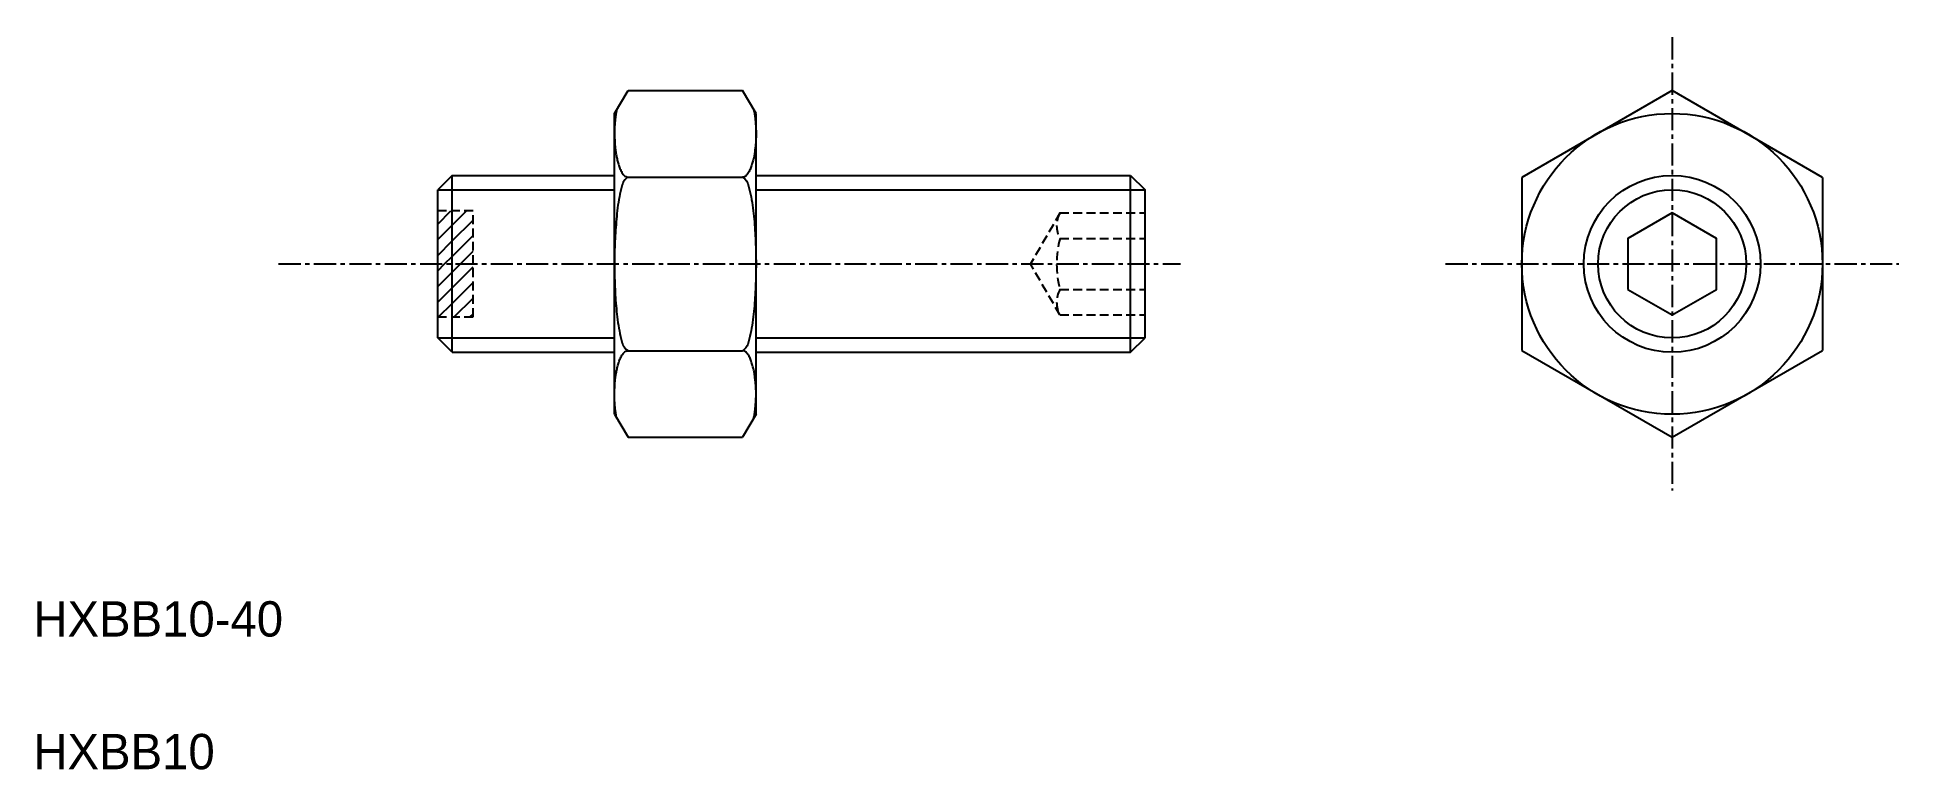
# Model space of a CAD drawing. Extents: x 0 to 105, y 0 to 41.
import ezdxf

# ---------------------------------------------------------------- set-up
doc = ezdxf.new("R2010")
doc.units = 0
doc.linetypes.add('CENTER', pattern=[2, 1.25, -0.25, 0.25, -0.25])
doc.linetypes.add('DASHED', pattern=[0.75, 0.5, -0.25])
doc.layers.get('0').update_dxf_attribs({"linetype": 'CONTINUOUS'})
doc.layers.add('CENTER', color=1, linetype='CENTER')

# ---------------------------------------------------------------- blocks, each defined once
blk = doc.blocks.new('*X2')
at = {"color": 0}
for p, q in [((22.87, 30.82), (23.61, 31.57)), ((22.87, 29.94), (23.68, 30.75)), ((23.68, 30.75), (24.5, 31.57)), ((23.68, 29.87), (24.87, 31.05)), ((22.87, 29.05), (23.68, 29.87)), ((23.68, 28.98), (24.87, 30.17)), ((22.87, 28.17), (23.26, 28.57)), ((23.26, 28.57), (23.68, 28.98)), ((23.68, 28.1), (24.15, 28.57)), ((24.15, 28.57), (24.87, 29.29)), ((22.87, 27.29), (23.68, 28.1)), ((23.68, 27.21), (24.87, 28.4)), ((23.68, 26.33), (24.87, 27.52)), ((22.87, 26.4), (23.68, 27.21)), ((22.92, 25.57), (23.68, 26.33)), ((23.8, 25.57), (24.87, 26.63)), ((24.68, 25.57), (24.87, 25.75))]:
    blk.add_line(p, q, dxfattribs=at)

msp = doc.modelspace()

# ---------------------------------------------------------------- linework, layer by layer
at = {"color": 7, "linetype": 'CONTINUOUS'}
for p, q in [((32.87, 37.07), (33.63, 38.37)), ((33.63, 38.37), (40.11, 38.37)), ((40.87, 37.07), (40.11, 38.37)), ((92.68, 38.37), (84.18, 33.46)), ((101.18, 33.46), (92.68, 38.37)), ((32.87, 20.07), (32.87, 37.07)), ((40.87, 20.07), (40.87, 37.07)), ((23.68, 33.57), (22.87, 32.75)), ((22.87, 24.38), (22.87, 32.75)), ((23.68, 33.57), (32.87, 33.57)), ((23.68, 23.57), (23.68, 33.57)), ((33.63, 33.47), (40.11, 33.47)), ((40.87, 33.57), (62.05, 33.57)), ((62.05, 23.57), (62.05, 33.57)), ((62.05, 33.57), (62.87, 32.75)), ((62.87, 24.38), (62.87, 32.75)), ((84.18, 33.46), (84.18, 23.67)), ((101.18, 33.46), (101.18, 23.67)), ((23.68, 23.57), (22.87, 24.38)), ((28.37, 24.38), (28.37, 24.38)), ((31.87, 24.38), (31.87, 24.38)), ((62.05, 23.57), (62.87, 24.38)), ((23.68, 23.57), (32.87, 23.57)), ((33.63, 23.66), (40.11, 23.66)), ((40.87, 23.57), (62.05, 23.57)), ((84.18, 23.67), (92.68, 18.77)), ((92.68, 18.77), (101.18, 23.67)), ((32.87, 20.07), (33.63, 18.77)), ((40.87, 20.07), (40.11, 18.77)), ((33.63, 18.77), (40.11, 18.77))]:
    msp.add_line(p, q, dxfattribs=at)
at = {"color": 3, "linetype": 'CONTINUOUS'}
for p, q in [((22.87, 32.75), (32.87, 32.75)), ((40.87, 32.75), (62.87, 32.75)), ((22.87, 24.38), (32.87, 24.38)), ((40.87, 24.38), (62.87, 24.38))]:
    msp.add_line(p, q, dxfattribs=at)
at = {"color": 3, "linetype": 'DASHED'}
for p, q in [((24.87, 31.57), (22.87, 31.57)), ((24.87, 25.57), (24.87, 31.57)), ((58.06, 31.45), (56.39, 28.57)), ((58.06, 31.45), (62.87, 31.45)), ((58.06, 30.01), (62.87, 30.01)), ((58.06, 25.68), (56.39, 28.57)), ((58.06, 27.12), (62.87, 27.12)), ((22.87, 25.57), (24.87, 25.57)), ((58.06, 25.68), (62.87, 25.68))]:
    msp.add_line(p, q, dxfattribs=at)
at = {"color": 7, "linetype": 'CONTINUOUS'}
for points in [[(32.99, 37.29, 0.01183), (32.95, 37.04, 0.010156), (32.91, 36.78, 0.009085), (32.89, 36.53, 0.008445), (32.87, 36.28, 0.008135), (32.87, 36.02, 0.008009), (32.87, 35.77, 0.008153), (32.88, 35.51, 0.008573), (32.89, 35.26, 0.009326), (32.92, 35.01, 0.010555), (32.96, 34.75, 0.012491), (33.01, 34.5, 0.015696), (33.07, 34.26, 0.021646), (33.15, 34.02, 0.034421), (33.26, 33.79, 0.070464), (33.4, 33.58, 0.200137), (33.63, 33.47)], [(40.74, 37.29, -0.01183), (40.79, 37.04, -0.010156), (40.82, 36.78, -0.009085), (40.84, 36.53, -0.008445), (40.86, 36.28, -0.008135), (40.87, 36.02, -0.008009), (40.87, 35.77, -0.008153), (40.86, 35.51, -0.008573), (40.84, 35.26, -0.009326), (40.81, 35.01, -0.010555), (40.78, 34.75, -0.012491), (40.73, 34.5, -0.015696), (40.66, 34.26, -0.021646), (40.58, 34.02, -0.034421), (40.48, 33.79, -0.070464), (40.33, 33.58, -0.200137), (40.11, 33.47)], [(33.63, 33.47, 0.220972), (33.29, 32.97, 0.028745), (33.14, 32.36, 0.01386), (33.04, 31.73, 0.009127), (32.98, 31.1, 0.006995), (32.93, 30.47, 0.005881), (32.89, 29.84, 0.005292), (32.87, 29.2, 0.005032), (32.87, 28.57, 0.00503), (32.87, 27.94, 0.005279), (32.89, 27.3, 0.005876), (32.92, 26.67, 0.00698), (32.97, 26.04, 0.009112), (33.04, 25.41, 0.01384), (33.14, 24.78, 0.02861), (33.29, 24.17, 0.220523), (33.63, 23.66)], [(40.11, 33.47, -0.220972), (40.44, 32.97, -0.028745), (40.59, 32.36, -0.01386), (40.69, 31.73, -0.009127), (40.76, 31.1, -0.006995), (40.81, 30.47, -0.005881), (40.84, 29.84, -0.005292), (40.86, 29.2, -0.005032), (40.87, 28.57, -0.00503), (40.86, 27.94, -0.005279), (40.84, 27.3, -0.005876), (40.81, 26.67, -0.00698), (40.76, 26.04, -0.009112), (40.69, 25.41, -0.01384), (40.59, 24.78, -0.02861), (40.44, 24.17, -0.220523), (40.11, 23.66)], [(32.99, 19.85, -0.01183), (32.95, 20.1, -0.010156), (32.91, 20.35, -0.009085), (32.89, 20.6, -0.008445), (32.87, 20.86, -0.008135), (32.87, 21.11, -0.008009), (32.87, 21.37, -0.008153), (32.88, 21.62, -0.008573), (32.89, 21.87, -0.009326), (32.92, 22.13, -0.010555), (32.96, 22.38, -0.012491), (33.01, 22.63, -0.015696), (33.07, 22.88, -0.021646), (33.15, 23.12, -0.034421), (33.26, 23.35, -0.070464), (33.4, 23.55, -0.200137), (33.63, 23.66)], [(40.74, 19.85, 0.01183), (40.79, 20.1, 0.010156), (40.82, 20.35, 0.009085), (40.84, 20.6, 0.008445), (40.86, 20.86, 0.008135), (40.87, 21.11, 0.008009), (40.87, 21.37, 0.008153), (40.86, 21.62, 0.008573), (40.84, 21.87, 0.009326), (40.81, 22.13, 0.010555), (40.78, 22.38, 0.012491), (40.73, 22.63, 0.015696), (40.66, 22.88, 0.021646), (40.58, 23.12, 0.034421), (40.48, 23.35, 0.070464), (40.33, 23.55, 0.200137), (40.11, 23.66)]]:
    msp.add_lwpolyline(points, format="xyb", dxfattribs=at)
msp.add_lwpolyline([(90.18, 27.12), (92.68, 25.68), (95.18, 27.12), (95.18, 30.01), (92.68, 31.45), (90.18, 30.01)], close=True, dxfattribs=at)
for radius in [8.5, 5]:
    msp.add_circle((92.68, 28.57), radius, dxfattribs=at)
at = {"color": 3, "linetype": 'CONTINUOUS'}
msp.add_circle((92.68, 28.57), 4.19, dxfattribs=at)
at = {"color": 3, "linetype": 'DASHED'}
for centre, radius, start, end in [((59.31, 30.73), 1.44, 150, 210), ((63.35, 28.57), 5.48, 164.7385, 195.2615), ((59.31, 26.4), 1.44, 150, 210)]:
    msp.add_arc(centre, radius, start, end, dxfattribs=at)
at = {"layer": 'CENTER', "color": 1, "linetype": 'CENTER'}
for p, q in [((92.68, 41.38), (92.68, 15.75)), ((13.87, 28.57), (64.87, 28.57)), ((79.87, 28.57), (105.5, 28.57))]:
    msp.add_line(p, q, dxfattribs=at)

# ---------------------------------------------------------------- block references
at = {"color": 3, "linetype": 'CONTINUOUS'}
msp.add_blockref('*X2', (0, 0), dxfattribs=at)

# ---------------------------------------------------------------- texts
at = {"color": 7, "linetype": 'CONTINUOUS'}
for s, p in [('HXBB10-40', (0, 7.5)), ('HXBB10', (0, 0))]:
    msp.add_text(s, height=2, dxfattribs=at).set_placement(p)

doc.saveas('drawing.dxf')
